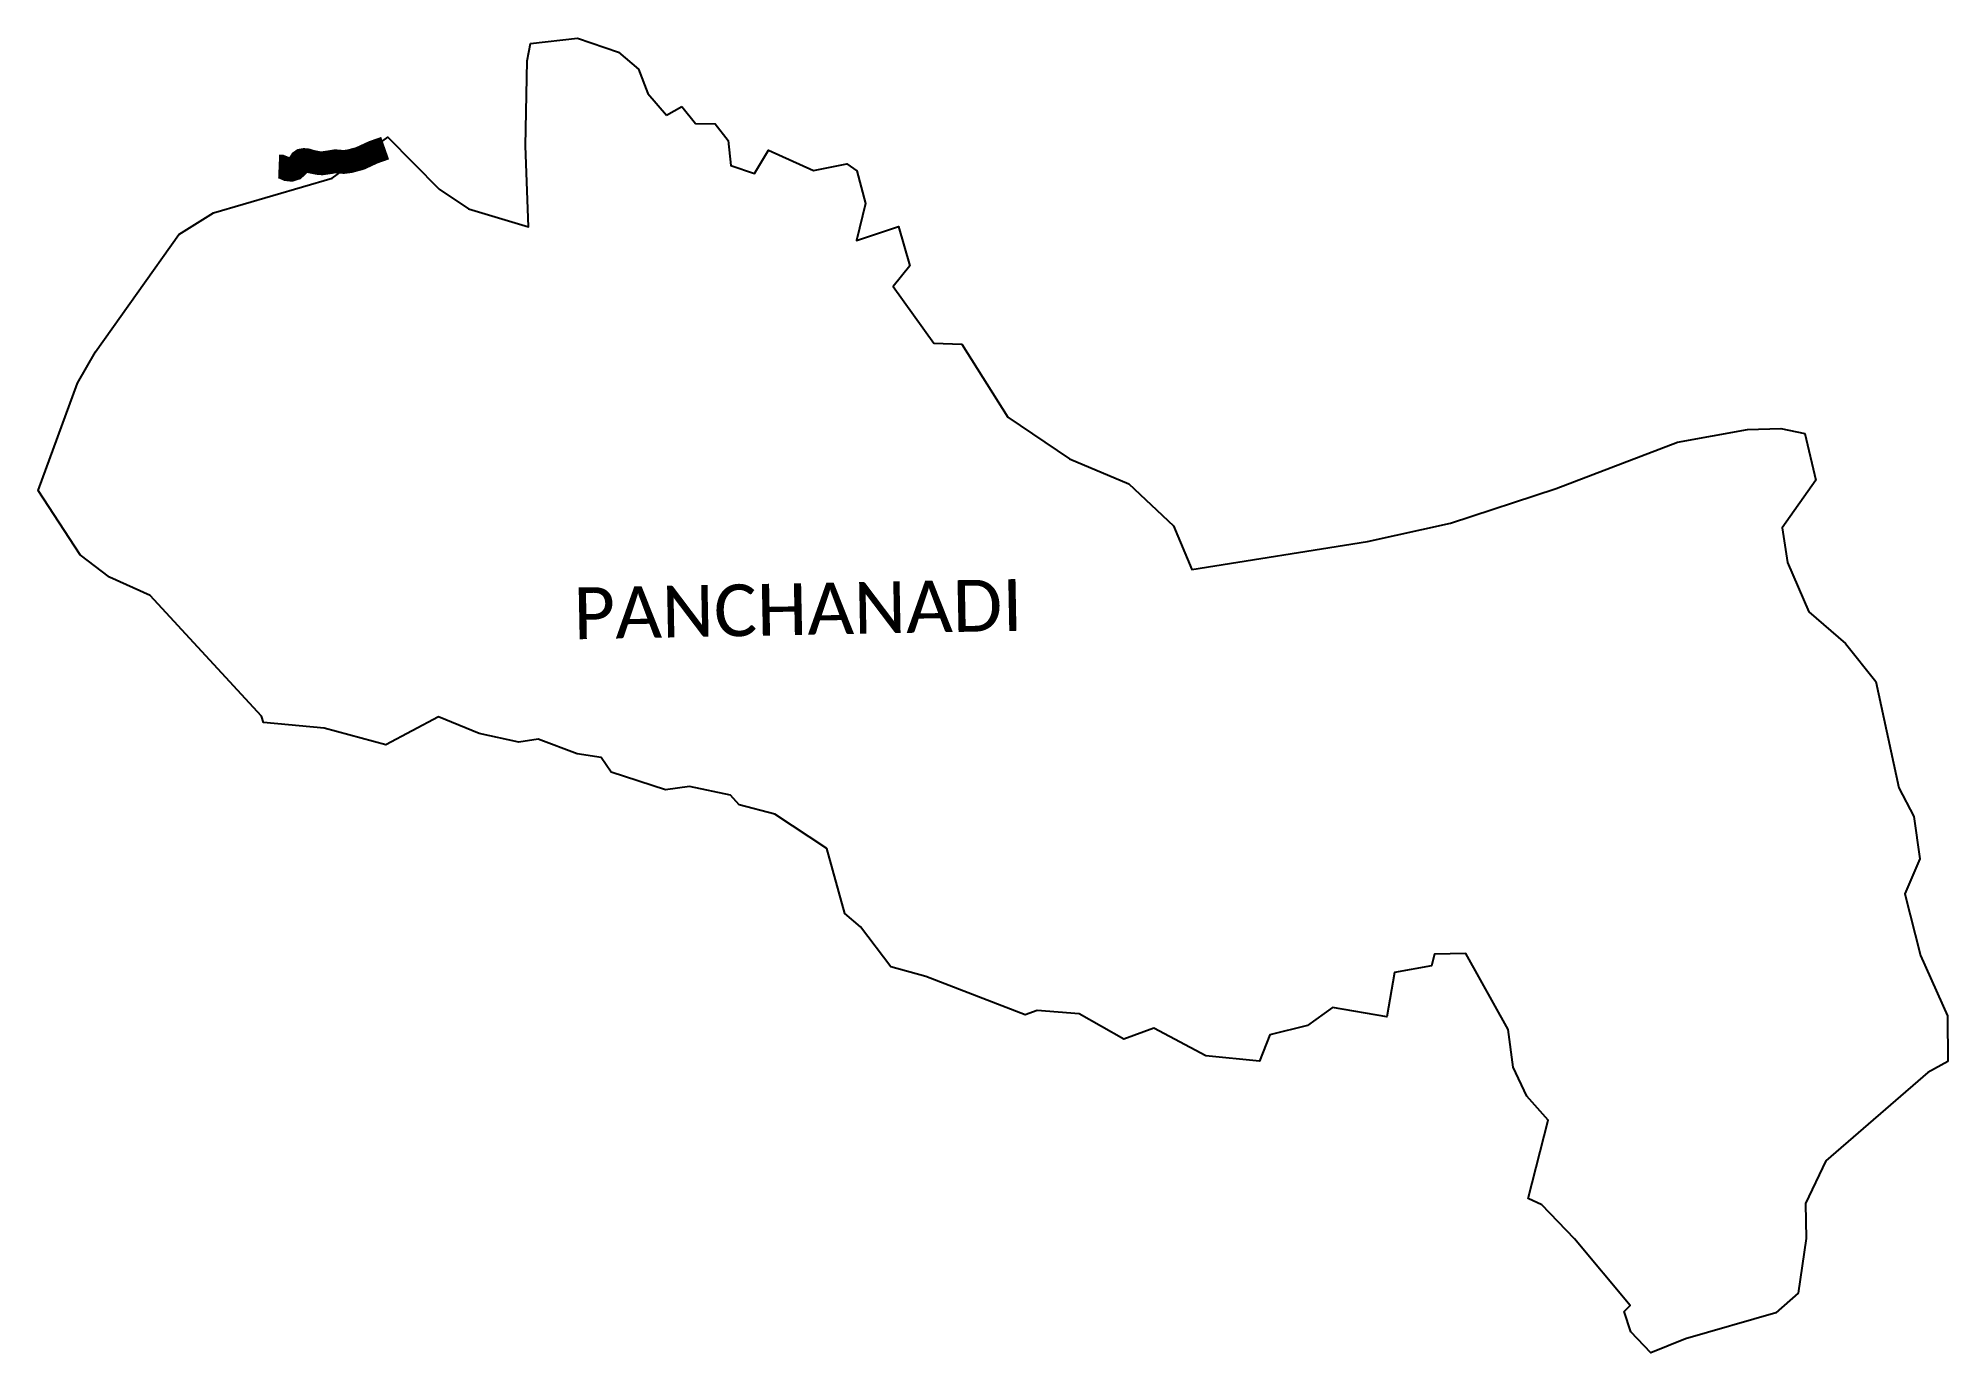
# Model space of a CAD drawing. Header units: metres. Extents: x 301363 to 305374, y 1949282 to 1952044.
import ezdxf

# ---------------------------------------------------------------- set-up
doc = ezdxf.new("R2010")
doc.units = ezdxf.units.M
for name, color, linetype in [('NATURALLY PROTECTED', 3, 'Continuous'), ('village', 3, 'Continuous'), ('VILLAGE NAME', 250, 'Continuous')]:
    doc.layers.add(name, color=color, linetype=linetype)
doc.styles.get("Standard").update_dxf_attribs({"font": 'calibri.ttf'})

msp = doc.modelspace()

# ---------------------------------------------------------------- linework, layer by layer
at = {"layer": 'NATURALLY PROTECTED', "color": 116, "true_color": 0x136734, "const_width": 50, "flags": 128}
msp.add_lwpolyline([(302091.6, 1951812.7), (302066.7, 1951804), (302038.9, 1951791.1), (302017, 1951785.2), (302004.3, 1951783.6), (301986.9, 1951785.1), (301975.3, 1951783.1), (301959.1, 1951780.8), (301950.8, 1951781.5), (301936.4, 1951784.4), (301927.6, 1951787.1), (301921.5, 1951787.7), (301916.7, 1951786.9), (301914.4, 1951785.3), (301910.8, 1951779.7), (301907.3, 1951775.2), (301901.2, 1951769.7), (301894, 1951767.4), (301886.2, 1951768.3), (301879.6, 1951771.2), (301872.6, 1951774), (301867.8, 1951774.2)], dxfattribs=at)
at = {"layer": 'village', "flags": 128}
msp.add_lwpolyline([(302682.8, 1951881.8), (302714.7, 1951900.5)], dxfattribs=at)
at = {"layer": 'village', "color": 3, "true_color": 0x00ff00}
for points in [[(305373.9, 1949893.8, 0), (305331.7, 1949870.4, 0), (305118, 1949684.8, 0), (305074.9, 1949595.1, 0), (305076.6, 1949522, 0), (305059.9, 1949406.7, 0), (305012.7, 1949366, 0), (304822.6, 1949310.7, 0), (304750.1, 1949281.7, 0), (304708, 1949325.4, 0), (304694.1, 1949368.5, 0), (304706.9, 1949381.2, 0), (304589.5, 1949520.8, 0), (304520.8, 1949592.7, 0), (304492.6, 1949606.1, 0), (304534.1, 1949770.8, 0), (304489.6, 1949821, 0), (304460.9, 1949881.8, 0), (304450.7, 1949961, 0), (304361.6, 1950120.3, 0), (304296, 1950119.5, 0), (304289.4, 1950094.8, 0), (304211.8, 1950080.8, 0), (304195.8, 1949987.7, 0), (304081.5, 1950007.2, 0), (304028.7, 1949969, 0), (303949.5, 1949949.6, 0), (303927.9, 1949894.1, 0), (303815.4, 1949905.3, 0), (303706.1, 1949963.8, 0), (303643.4, 1949940.4, 0), (303549.1, 1949993.8, 0), (303460.9, 1950001, 0), (303436.1, 1949991.6, 0), (303227.2, 1950072.4, 0), (303153.7, 1950092.5, 0), (303090, 1950176.3, 0), (303056.9, 1950204.5, 0), (303019.4, 1950341.5, 0), (302910.1, 1950413.7, 0), (302835.2, 1950433.1, 0), (302817.2, 1950453.4, 0), (302730.5, 1950471.4, 0), (302680.5, 1950464.6, 0), (302566.6, 1950501.7, 0), (302545.2, 1950532.3, 0), (302495.1, 1950539.9, 0), (302412.8, 1950571, 0), (302372, 1950564.4, 0), (302289.2, 1950582.8, 0), (302203.9, 1950617.9, 0), (302092.8, 1950558.8, 0), (301963.4, 1950594.1, 0), (301836.3, 1950605.7, 0), (301832, 1950619, 0), (301597.8, 1950872.9, 0), (301512.4, 1950911.3, 0), (301450.6, 1950958.2, 0), (301362.8, 1951093.2, 0), (301445.1, 1951319.1, 0), (301483.4, 1951385, 0), (301658, 1951631.5, 0), (301731.1, 1951676.8, 0), (301980.1, 1951749.5, 0), (302097.5, 1951835.9, 0), (302205, 1951726.7, 0), (302266.7, 1951685, 0), (302392.4, 1951647.5, 0), (302386.1, 1951817.2, 0), (302389.8, 1951996.4, 0), (302396.8, 1952032.3, 0), (302495.8, 1952043.7, 0), (302581.6, 1952014.6, 0), (302623.9, 1951978.8, 0), (302643.3, 1951927.7, 0), (302682.8, 1951881.8, 0)], [(302714.7, 1951900.5, 0), (302743.3, 1951864.4, 0), (302784.6, 1951863.6, 0), (302811.9, 1951828.4, 0), (302817.6, 1951776.5, 0), (302867.5, 1951759.1, 0), (302897, 1951808.7, 0), (302991.6, 1951765.8, 0), (303061.4, 1951779.4, 0), (303082.6, 1951765.2, 0), (303100.5, 1951696.4, 0), (303081.3, 1951618.7, 0), (303169.6, 1951648.3, 0), (303193.8, 1951565.6, 0), (303158.5, 1951522, 0), (303244.2, 1951402.9, 0), (303303.1, 1951400.8, 0), (303399.5, 1951247.2, 0), (303529.1, 1951159.9, 0), (303653.9, 1951107.4, 0), (303747.4, 1951018.9, 0), (303785.9, 1950927.2, 0), (304154.9, 1950986.1, 0), (304329.2, 1951024.7, 0), (304551, 1951097.8, 0), (304806.1, 1951195.1, 0), (304952.9, 1951221.5, 0), (305023.3, 1951223.7, 0), (305073.9, 1951213.3, 0), (305096.5, 1951115, 0), (305026.3, 1951014.9, 0), (305037, 1950941.8, 0), (305082.1, 1950838.8, 0), (305159.2, 1950772.2, 0), (305222.8, 1950692.2, 0), (305271.1, 1950468.7, 0), (305302.3, 1950408.7, 0), (305315, 1950319.5, 0), (305283.6, 1950246.1, 0), (305316.3, 1950116.6, 0), (305373.5, 1949989.7, 0), (305373.9, 1949893.8, 0)]]:
    msp.add_polyline3d(points, dxfattribs=at)

# ---------------------------------------------------------------- texts
at = {"layer": 'VILLAGE NAME', "insert": (302485.9, 1950889.4), "char_height": 108.75, "attachment_point": 1, "rotation": 1.1028}
msp.add_mtext_dynamic_manual_height_columns('PANCHANADI', width=1571.314, gutter_width=543.7, heights=[0], dxfattribs=at)

doc.saveas('drawing.dxf')
